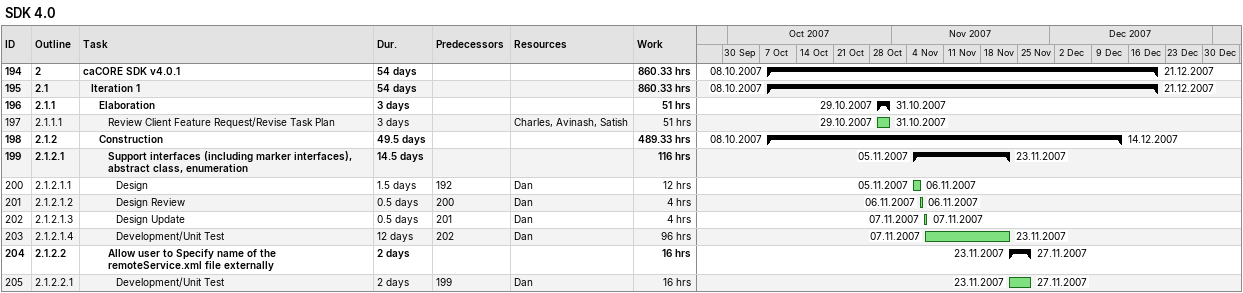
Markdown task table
SDK 4.0

| ID | WBS | Task | Duration | Start | Finish | Predecessors | Resources | Work (h) |
|---|---|---|---|---|---|---|---|---|
| 194 | 2 | **caCORE SDK v4.0.1** | 54d | 2007-10-08 | 2007-12-21 |  |  | 860.33 |
| 195 | 2.1 | **Iteration 1** | 54d | 2007-10-08 | 2007-12-21 |  |  | 860.33 |
| 196 | 2.1.1 | **Elaboration** | 3d | 2007-10-29 | 2007-10-31 |  |  | 51 |
| 197 | 2.1.1.1 | Review Client Feature Request/Revise Task Plan | 3d | 2007-10-29 | 2007-10-31 |  | Charles, Avinash, Satish | 51 |
| 198 | 2.1.2 | **Construction** | 49.5d | 2007-10-08 | 2007-12-14 |  |  | 489.33 |
| 199 | 2.1.2.1 | **Support interfaces (including marker interfaces), abstract class, enumeration** | 14.5d | 2007-11-05 | 2007-11-23 |  |  | 116 |
| 200 | 2.1.2.1.1 | Design | 1.5d | 2007-11-05 | 2007-11-06 | 192 | Dan | 12 |
| 201 | 2.1.2.1.2 | Design Review | 0.5d | 2007-11-06 | 2007-11-06 | 200 | Dan | 4 |
| 202 | 2.1.2.1.3 | Design Update | 0.5d | 2007-11-07 | 2007-11-07 | 201 | Dan | 4 |
| 203 | 2.1.2.1.4 | Development/Unit Test | 12d | 2007-11-07 | 2007-11-23 | 202 | Dan | 96 |
| 204 | 2.1.2.2 | **Allow user to Specify name of the remoteService.xml file externally** | 2d | 2007-11-23 | 2007-11-27 |  |  | 16 |
| 205 | 2.1.2.2.1 | Development/Unit Test | 2d | 2007-11-23 | 2007-11-27 | 199 | Dan | 16 |
